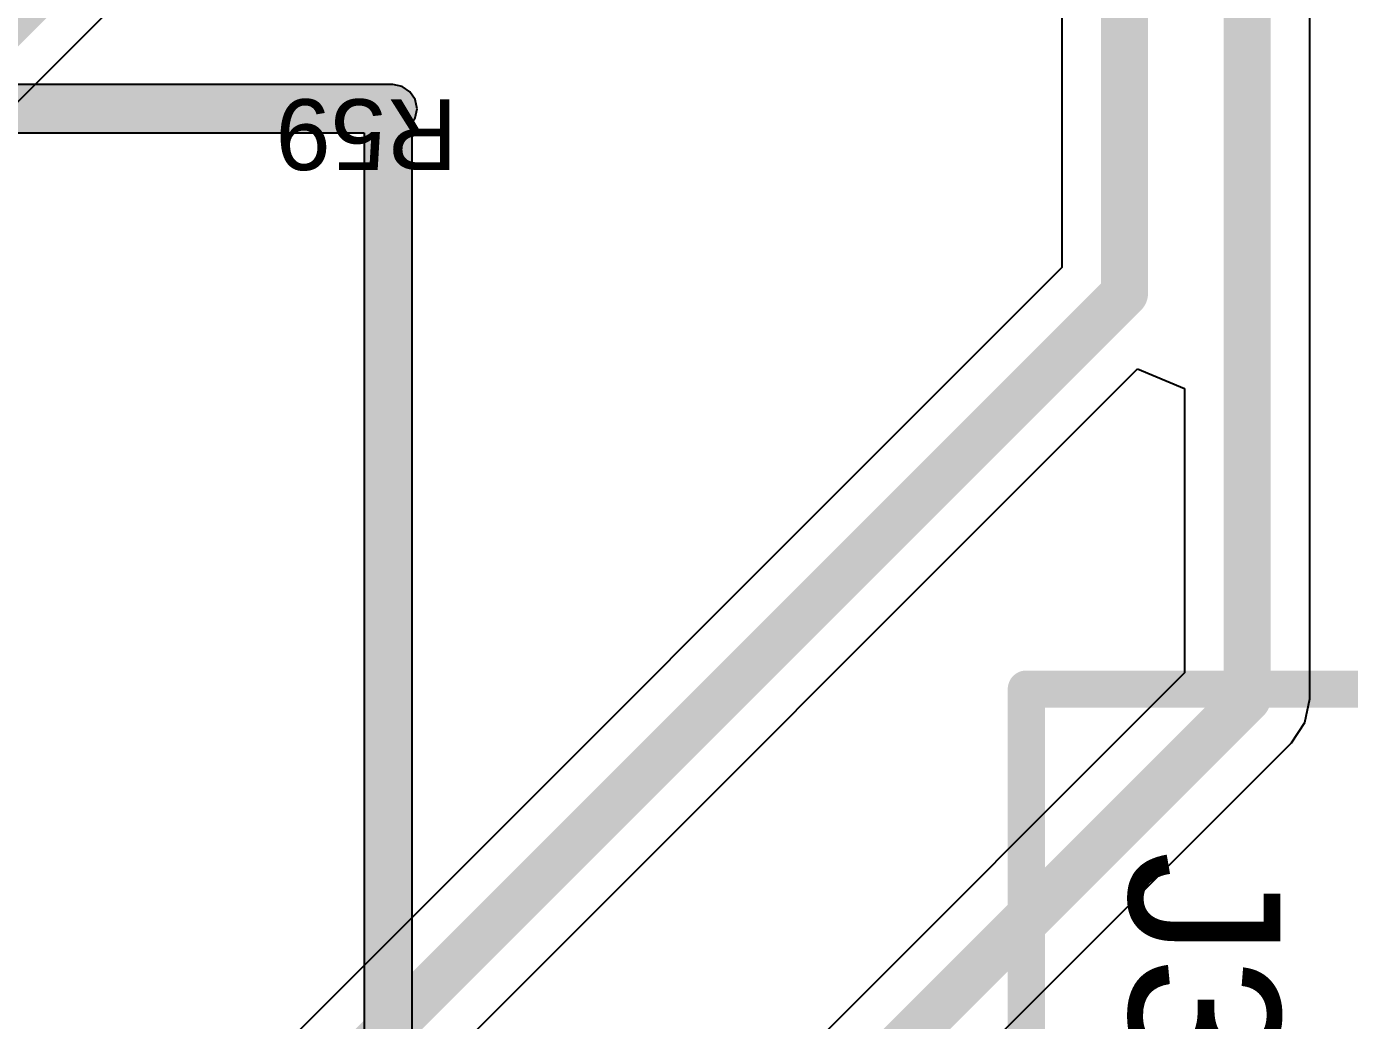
# Model space of a CAD drawing. Header units: inches. Extents: x 2.95 to 6.74, y 1.23 to 4.83.
# Drawn here: x 6.0193 to 6.2997, y 3.3898 to 3.6004 of the extents above; entities that cross this region are included whole.
import ezdxf

# ---------------------------------------------------------------- set-up
doc = ezdxf.new("R2010")
doc.units = ezdxf.units.IN
doc.header["$MEASUREMENT"] = 0
for name, color, linetype in [('Bottom Layer', 5, 'Continuous'), ('GND', 76, 'Continuous'), ('Top Assembly', 56, 'Continuous'), ('Top Courtyard', 56, 'Continuous'), ('Top Overlay', 2, 'Continuous')]:
    doc.layers.add(name, color=color, linetype=linetype)
doc.styles.add('Arial', font='', dxfattribs={"height": 0.2})
doc.styles.get('Arial').set_extended_font_data('Arial')

# ---------------------------------------------------------------- blocks, each defined once
blk = doc.blocks.new('FP_B4B_PH_SM4_GW_TB_LF_S_MFG_180')
at = {"layer": 'Top Assembly'}
for points in [[(-0.24803, -0.20079, 0.00787, 0.00787, 0), (-0.24803, 0.10236, 0.00787, 0.00787, 0)], [(0.24803, -0.20079, 0.00787, 0.00787, 0), (-0.24803, -0.20079, 0.00787, 0.00787, 0)]]:
    blk.add_lwpolyline(points, format="xyseb", dxfattribs=at)
blk.add_lwpolyline([(-0.25, -0.20079, 0.00394, 0.00394, 1), (-0.24606, -0.20079, 0.00394, 0.00394, 1)], format="xyseb", close=True, dxfattribs=at)
blk.add_lwpolyline([(-0.25, -0.20079, 0.00394, 0.00394, 1), (-0.24606, -0.20079, 0.00394, 0.00394, 1)], format="xyseb", close=True, dxfattribs=at)
at = {"layer": 'Top Courtyard'}
for points in [[(-0.24803, -0.20079, 0.00787, 0.00787, 0), (-0.24803, 0.10236, 0.00787, 0.00787, 0)], [(0.24803, -0.20079, 0.00787, 0.00787, 0), (-0.24803, -0.20079, 0.00787, 0.00787, 0)]]:
    blk.add_lwpolyline(points, format="xyseb", dxfattribs=at)
blk.add_lwpolyline([(-0.25, -0.20079, 0.00394, 0.00394, 1), (-0.24606, -0.20079, 0.00394, 0.00394, 1)], format="xyseb", close=True, dxfattribs=at)
blk.add_lwpolyline([(-0.25, -0.20079, 0.00394, 0.00394, 1), (-0.24606, -0.20079, 0.00394, 0.00394, 1)], format="xyseb", close=True, dxfattribs=at)

msp = doc.modelspace()

# ---------------------------------------------------------------- linework, layer by layer
at = {"layer": 'Bottom Layer'}
for p, q in [((6.29125, 3.458), (6.29125, 4.16283)), ((6.23875, 4.09348), (6.23875, 3.54936)), ((5.82066, 3.38763), (6.04134, 3.60831)), ((6.23875, 3.54936), (5.76675, 3.07737)), ((5.9668, 3.23993), (6.25475, 3.52787)), ((6.25475, 3.52787), (6.26475, 3.52373)), ((6.26475, 3.52373), (6.26475, 3.46349)), ((6.26475, 3.46349), (5.87851, 3.07725)), ((6.29025, 3.45293), (6.29125, 3.458)), ((6.28737, 3.44863), (6.29025, 3.45293)), ((5.89337, 3.05463), (6.28737, 3.44863))]:
    msp.add_line(p, q, dxfattribs=at)
for points in [[(6.252, 3.54387, 0.01, 0.01, 0), (6.252, 4.16337, 0.01, 0.01, 0)], [(6.278, 3.458, 0.01, 0.01, 0), (6.278, 4.16283, 0.01, 0.01, 0)], [(5.81129, 3.397, 0.01, 0.01, 0), (6.03197, 3.61768, 0.01, 0.01, 0)], [(5.771, 3.06287, 0.01, 0.01, 0), (6.252, 3.54387, 0.01, 0.01, 0)], [(5.884, 3.064, 0.01, 0.01, 0), (6.278, 3.458, 0.01, 0.01, 0)]]:
    msp.add_lwpolyline(points, format="xyseb", dxfattribs=at)
for points in [[(6.2495, 3.54387, 0.005, 0.005, 1), (6.2545, 3.54387, 0.005, 0.005, 1)], [(6.2495, 3.54387, 0.005, 0.005, 1), (6.2545, 3.54387, 0.005, 0.005, 1)], [(6.2755, 3.458, 0.005, 0.005, 1), (6.2805, 3.458, 0.005, 0.005, 1)], [(6.2755, 3.458, 0.005, 0.005, 1), (6.2805, 3.458, 0.005, 0.005, 1)]]:
    msp.add_lwpolyline(points, format="xyseb", close=True, dxfattribs=at)
at = {"layer": 'GND'}
for p, q in [((6.097, 3.5881), (5.6211, 3.5881)), ((6.09895, 3.58771), (6.097, 3.5881)), ((6.1006, 3.5866), (6.09895, 3.58771)), ((6.10171, 3.58495), (6.1006, 3.5866)), ((6.1021, 3.583), (6.10171, 3.58495)), ((6.10171, 3.58105), (6.1021, 3.583)), ((6.1011, 3.58013), (6.10171, 3.58105)), ((5.616, 3.5779), (6.0909, 3.5779)), ((6.0909, 3.5779), (6.0909, 3.33811)), ((6.1011, 3.336), (6.1011, 3.58013))]:
    msp.add_line(p, q, dxfattribs=at)
for points in [[(5.616, 3.583, 0.01, 0.01, 0), (6.097, 3.583, 0.01, 0.01, 0)], [(6.096, 3.336, 0.01, 0.01, 0), (6.096, 3.582, 0.01, 0.01, 0)]]:
    msp.add_lwpolyline(points, format="xyseb", dxfattribs=at)
for points in [[(6.0935, 3.582, 0.005, 0.005, 1), (6.0985, 3.582, 0.005, 0.005, 1)], [(6.0945, 3.583, 0.005, 0.005, 1), (6.0995, 3.583, 0.005, 0.005, 1)]]:
    msp.add_lwpolyline(points, format="xyseb", close=True, dxfattribs=at)

# ---------------------------------------------------------------- block references
at = {"rotation": 270}
msp.add_blockref('FP_B4B_PH_SM4_GW_TB_LF_S_MFG_180', (6.432, 3.212), dxfattribs=at)

# ---------------------------------------------------------------- texts
at = {"layer": 'Top Overlay', "style": 'Arial'}
for s, height, rotation, p in [('R59', 0.015, 180, (6.11063, 3.585)), ('J3', 0.032, 270, (6.25301, 3.42566))]:
    msp.add_text(s, height=height, rotation=rotation, dxfattribs=at).set_placement(p)

doc.saveas('drawing.dxf')
